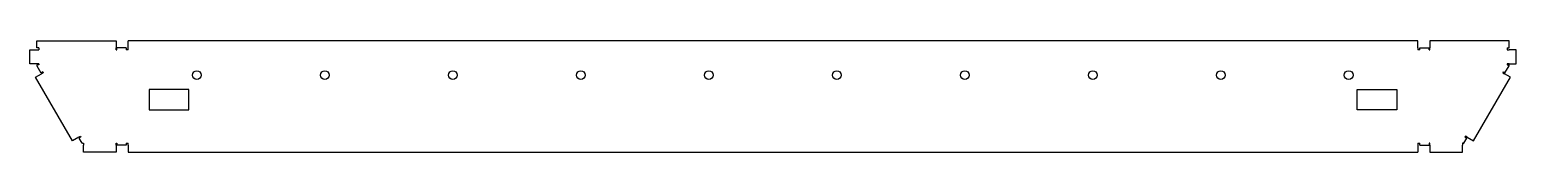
# Model space of a CAD drawing. Header units: millimetres. Extents: x -508 to 1103, y 243 to 364.
import ezdxf

# ---------------------------------------------------------------- set-up
doc = ezdxf.new("R2010")
doc.units = ezdxf.units.MM
doc.layers.add('Default', color=7, linetype='Continuous')
doc.layers.add('PEÇA_PARTE_DE_TR', color=7, linetype='Continuous')

# ---------------------------------------------------------------- blocks, each defined once
blk = doc.blocks.new('SE')
at = {"layer": 'PEÇA_PARTE_DE_TR', "color": 7, "linetype": 'Continuous'}
for p, q in [((-500, 356), (-500, 363.8)), ((-500, 363.8), (-414.2, 363.8)), ((-497.8, 356), (-500, 356)), ((-497.8, 356), (-497.8, 353.9)), ((-414.2, 363.8), (-414.2, 356)), ((-414.2, 353.9), (-414.2, 356)), ((-413.2, 353.9), (-413.2, 356.1)), ((-403.2, 356.1), (-413.2, 356.1)), ((-403.2, 356.1), (-403.2, 353.9)), ((-401.1, 356), (-401.1, 363.8)), ((996.5, 363.8), (-401.1, 363.8)), ((-401.1, 353.9), (-401.1, 356)), ((996.5, 356), (996.5, 363.8)), ((996.5, 356), (996.5, 353.9)), ((998.6, 356.1), (1008.6, 356.1)), ((998.6, 353.9), (998.6, 356.1)), ((1008.6, 353.9), (1008.6, 356.1)), ((1095.4, 363.8), (1009.6, 363.8)), ((1009.6, 363.8), (1009.6, 356)), ((1009.6, 353.9), (1009.6, 356)), ((1093.2, 356), (1093.2, 353.9)), ((1093.2, 356), (1095.4, 356)), ((1095.4, 356), (1095.4, 363.8)), ((-507.7, 338.6), (-507.7, 353.9)), ((-507.7, 353.9), (-499.9, 353.9)), ((-499.9, 338.6), (-507.7, 338.6)), ((-499.9, 353.9), (-497.8, 353.9)), ((-497.8, 338.6), (-499.9, 338.6)), ((-497.8, 338.6), (-497.8, 337.6)), ((-414.2, 353.9), (-413.2, 353.9)), ((-401.1, 353.9), (-403.2, 353.9)), ((998.6, 353.9), (996.5, 353.9)), ((1008.6, 353.9), (1009.6, 353.9)), ((1093.2, 353.9), (1095.3, 353.9)), ((1093.2, 338.6), (1093.2, 337.6)), ((1095.3, 338.6), (1093.2, 338.6)), ((1103.1, 353.9), (1095.3, 353.9)), ((1095.3, 338.6), (1103.1, 338.6)), ((1103.1, 338.6), (1103.1, 353.9)), ((-501.6, 324.1), (-494.9, 328)), ((-461.2, 255.2), (-501.6, 324.1)), ((-497.8, 337.6), (-500, 337.6)), ((-500, 337.6), (-500, 336.6)), ((-500, 336.6), (-495.5, 328.9)), ((-493.6, 330), (-495.5, 328.9)), ((-493.1, 329.1), (-494.9, 328)), ((-493.6, 330), (-493.1, 329.1)), ((1056.6, 255.2), (1097, 324.1)), ((1088.9, 330), (1088.4, 329.1)), ((1088.4, 329.1), (1090.2, 328)), ((1088.9, 330), (1090.8, 328.9)), ((1097, 324.1), (1090.2, 328)), ((1090.8, 328.9), (1095.4, 336.6)), ((1093.2, 337.6), (1095.4, 337.6)), ((1095.4, 336.6), (1095.4, 337.6)), ((-378.3, 310.8), (-378.3, 288.8)), ((-335.3, 310.8), (-378.3, 310.8)), ((-335.3, 288.8), (-335.3, 310.8)), ((930.7, 288.8), (930.7, 310.8)), ((930.7, 310.8), (973.7, 310.8)), ((973.7, 310.8), (973.7, 288.8)), ((-378.3, 288.8), (-335.3, 288.8)), ((973.7, 288.8), (930.7, 288.8)), ((-454.5, 259.2), (-461.2, 255.2)), ((-454.5, 259.2), (-452.7, 260.2)), ((-452.2, 259.4), (-454.1, 258.2)), ((-452.7, 260.2), (-452.2, 259.4)), ((1048, 260.2), (1047.5, 259.4)), ((1047.5, 259.4), (1049.4, 258.2)), ((1049.9, 259.2), (1048, 260.2)), ((1049.9, 259.2), (1056.6, 255.2)), ((-450.5, 252.7), (-449.5, 252.7)), ((-449.5, 252.7), (-449.5, 250.6)), ((-449.5, 242.8), (-449.5, 250.6)), ((-414.2, 242.8), (-449.5, 242.8)), ((-414.2, 250.6), (-414.2, 252.7)), ((-414.2, 252.7), (-413.2, 252.7)), ((-414.2, 250.6), (-414.2, 242.8)), ((-413.2, 252.7), (-413.2, 250.5)), ((-403.2, 250.5), (-413.2, 250.5)), ((-403.2, 252.7), (-401.1, 252.7)), ((-403.2, 252.7), (-403.2, 250.5)), ((-401.1, 250.6), (-401.1, 252.7)), ((-401.1, 250.6), (-401.1, 242.8)), ((-401.1, 242.8), (996.5, 242.8)), ((996.5, 252.7), (996.5, 250.6)), ((996.5, 252.7), (998.6, 252.7)), ((996.5, 250.6), (996.5, 242.8)), ((998.6, 250.5), (998.6, 252.7)), ((998.6, 250.5), (1008.6, 250.5)), ((1008.6, 252.7), (1008.6, 250.5)), ((1009.6, 252.7), (1008.6, 252.7)), ((1009.6, 250.6), (1009.6, 252.7)), ((1009.6, 250.6), (1009.6, 242.8)), ((1009.6, 242.8), (1044.9, 242.8)), ((1045.9, 252.7), (1044.9, 252.7)), ((1044.9, 252.7), (1044.9, 250.6)), ((1044.9, 242.8), (1044.9, 250.6))]:
    blk.add_line(p, q, dxfattribs=at)
for centre in [(-326.7, 326.5), (-188, 326.5), (-49.3, 326.5), (89.4, 326.5), (228.1, 326.5), (366.8, 326.5), (505.5, 326.5), (644.2, 326.5), (782.9, 326.5), (921.5, 326.5)]:
    blk.add_circle(centre, 4.75, dxfattribs=at)

msp = doc.modelspace()

# ---------------------------------------------------------------- linework, layer by layer
at = {"layer": 'Default', "color": 7, "linetype": 'Continuous'}
for p, q in [((-450.8, 252.7), (-454.1, 258.2)), ((1046.2, 252.7), (1049.4, 258.2)), ((-450.5, 252.7), (-450.8, 252.7)), ((1045.9, 252.7), (1046.2, 252.7))]:
    msp.add_line(p, q, dxfattribs=at)

# ---------------------------------------------------------------- block references
at = {"layer": 'Default'}
msp.add_blockref('SE', (0, 0), dxfattribs=at)

doc.saveas('drawing.dxf')
